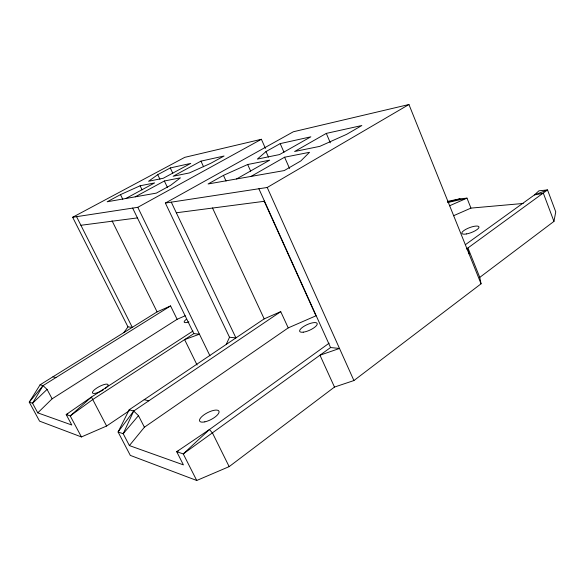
<?xml version="1.0" encoding="UTF-8"?>
<svg xmlns="http://www.w3.org/2000/svg" width="585" height="585" viewBox="0 0 585 585"><rect width="100%" height="100%" fill="white"/><g stroke="black" fill="none" stroke-linecap="round" stroke-linejoin="round"><path stroke-width="0.88" d="M329.121 343.19L209.437 429.536L176.707 451.7L183.412 464.878L129.395 445.58L144.415 427.211L288.222 327.892L280.734 311.644L264.193 318.869L129.19 409.771L118.082 431.993L130.309 455.393L196.736 480.482L229.159 466.625L334.481 387.065L353.918 380.55L481.06 283.813L479.773 277.378L553.951 221.393L555.75 211.872L547.531 189.935L538.96 190.805L534.419 194.937L465.521 244.589M226.256 344.411L229.51 337.245L165.372 203.061L293.356 131.764L408.944 104.518L481.06 283.813M280.734 311.644L133.694 411.028L123.216 433.719L129.395 445.58M37.769 412.856L52.123 398.816L177.123 319.308L170.571 305.933L43.034 385.632L32.555 403.248L37.769 412.856L71.779 425.01L66.2 414.56L91.436 397.061L192.962 331.051M170.571 305.933L157.094 311.878L40.094 384.806L29.25 402.136L39.568 421.134L81.439 436.944L106.602 426.026L129.219 410.78M123.837 332.609L127.976 326.898L132.283 327.344L76.569 216.669M133.694 411.028L118.082 431.993L123.216 433.719L138.462 415.642L133.694 411.028L129.19 409.771M43.034 385.632L29.25 402.136L32.555 403.248L47.078 389.413L43.034 385.632L40.094 384.806M266.007 151.566L257.356 159.105L279.557 154.564L310.818 136.824L280.2 143.61L266.007 151.566L268.464 157.102M334.481 387.065L319.98 355.219L339.505 348.455L330.562 347.541L183.259 453.909L176.707 451.7L178.388 450.984M466.516 248.998L547.531 189.935L534.419 194.937L543.385 193.299L553.951 221.393M157.76 174.652L148.575 181.262L163.273 178.257L190.747 163.405L170.279 167.939L157.76 174.652L159.939 179.222M197.086 365.04L184.611 339.614L199.448 334.189L193.818 333.611L92.708 399.555L70.215 415.913L66.2 414.56L67.845 413.844M165.372 203.061L267.221 187.478L408.944 104.518M251.002 176.421L284.595 157.211L309.531 152.297L300.829 160.941L284.244 170.571L208.121 183.968L223.441 175.376L247.667 164.509L269.663 160.166L236.559 178.966M326.306 133.395L294.621 151.493L319.776 146.367L346.62 134.345L361.822 125.526L326.306 133.395L330.328 142.82M127.976 326.898L72.657 217.269L137.797 207.309L261.385 139.281L265.444 148.415M135.194 196.845L164.37 180.992L180.443 177.825L170.703 185.262L156.356 193.116L107.179 201.774L120.503 194.622L140.1 185.789L154.623 182.915L125.848 198.49M200.962 161.138L173.131 176.246L189.386 172.933L210.666 163.347L224.055 156.019L200.962 161.138L203.573 166.769M72.657 217.269L184.743 157.35L261.385 139.281M177.123 319.308L185.196 315.754M449.485 205.81L466.991 198.132L470.954 208.106L523.231 203.463M453.485 215.755L470.954 208.106M288.222 327.892L315.973 315.805L264.179 201.086M447.788 202.139L459.905 198.849L466.991 198.132L447.839 202.505M447.459 201.408L459.905 198.849M176.334 212.779L264.53 201.262M80.905 225.283L137.424 217.905M229.51 337.245L235.93 337.896L171.273 202.154M52.913 376.813L55.933 377.574M144.195 399.665L148.809 400.82M47.078 389.413L52.123 398.816M81.439 436.944L70.215 415.913L91.436 397.061L106.602 426.026M138.462 415.642L144.415 427.211M196.736 480.482L183.259 453.909L209.437 429.536L212.552 433.127L229.159 466.625M112.035 220.772L157.094 311.878M120.503 194.622L122.777 199.273M137.797 207.309L209.935 355.768M132.649 208.099L193.818 333.611M140.1 185.789L142.075 189.876M164.37 180.992L167.485 187.544M170.279 167.939L172.78 173.24M212.501 207.953L264.193 318.869M223.441 175.376L226.044 181.036M258.884 188.75L330.562 347.541M247.667 164.509L250.672 171.164M267.221 187.478L353.918 380.55M284.595 157.211L289.553 168.458M280.2 143.61L283.996 152.246M479.773 277.378L467.949 247.96L469.024 253.89M188.933 321.904A7.868 2.04 -26.1 0 1 186.14 319.454M103.64 389.61A8.804 2.428 -28.2 0 1 92.415 392.615A8.804 2.428 -28.2 0 1 103.501 384.733A8.804 2.428 -28.2 0 1 105.373 388.381M204.83 421.858A10.852 3.854 -27.3 0 0 219.075 411.613A10.852 3.854 -27.3 0 0 203.946 414.867A10.852 3.854 -27.3 0 0 204.83 421.858M466.625 233.92A9.155 2.611 -20.9 0 0 478.976 226.943A9.155 2.611 -20.9 0 0 465.594 229.481A9.155 2.611 -20.9 0 0 466.625 233.92M303.264 332.17A9.579 3.064 -24.4 0 0 317.194 324.258A9.579 3.064 -24.4 0 0 304.807 325.816A9.579 3.064 -24.4 0 0 303.264 332.17"/></g></svg>
